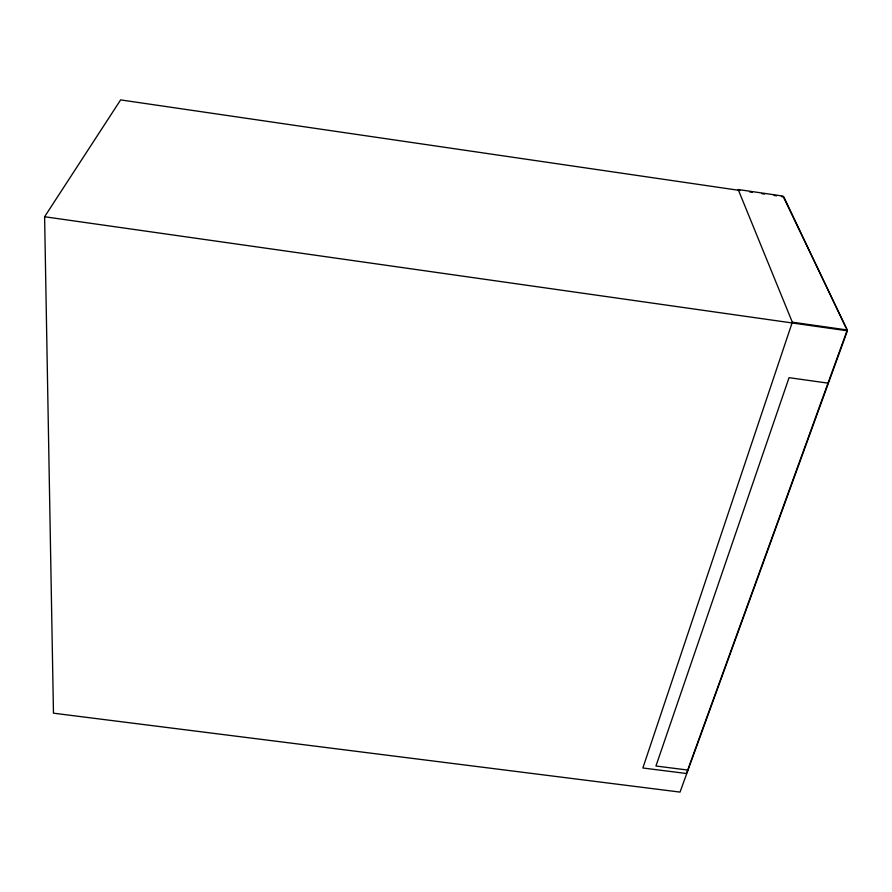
<?xml version="1.0" encoding="UTF-8"?>
<svg xmlns="http://www.w3.org/2000/svg" width="892" height="892" viewBox="0 0 892 892"><rect width="100%" height="100%" fill="white"/><g stroke="black" fill="none" stroke-linecap="round" stroke-linejoin="round"><path stroke-width="1.34" d="M792.319 322.19L642.853 767.99L686.45 773.509L847.277 329.995L782.964 196.073L738.186 189.528L792.319 322.19L847.277 329.995M846.33 328.546L847.4 330.809L680.027 792.096L53.464 713.187L44.6 216.745L120.632 99.904L739.97 190.475M688.011 770.086L655.943 766.016L789.052 377.673L828.389 383.192M44.6 216.745L847.4 330.809M749.536 191.88L752.268 192.271M761.835 193.675L764.567 194.077M774.133 195.471L776.564 195.827M781.414 196.541L783.845 196.898L845.761 327.342"/></g></svg>
